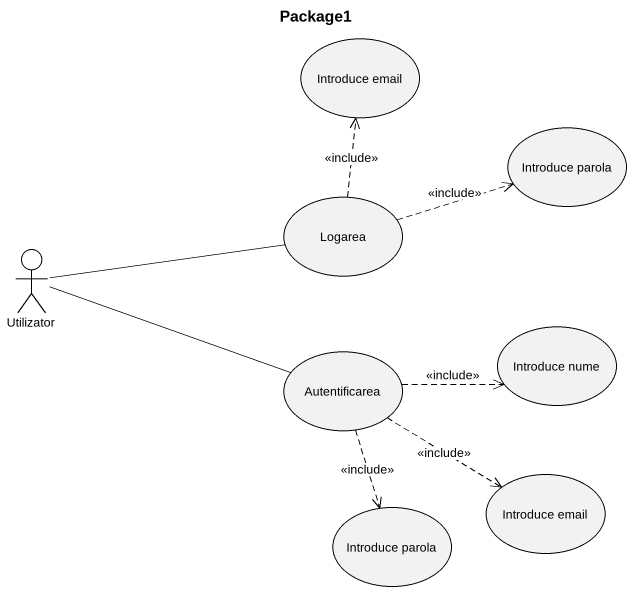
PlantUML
@startuml
title Package1
usecase "Introduce email" as Introduce_email
usecase "Introduce parola" as Introduce_parola
usecase Logarea
actor Utilizator
usecase "Introduce nume" as Introduce_nume
usecase Autentificarea
usecase "Introduce email" as Introduce_email_2
usecase "Introduce parola" as Introduce_parola_2
Logarea .up.> Introduce_email : <<include>>
Logarea .right.> Introduce_parola : <<include>>
Utilizator -right- Logarea
Utilizator -right- Autentificarea
Autentificarea .right.> Introduce_nume : <<include>>
Autentificarea ..> Introduce_email_2 : <<include>>
Autentificarea ..> Introduce_parola_2 : <<include>>
@enduml
